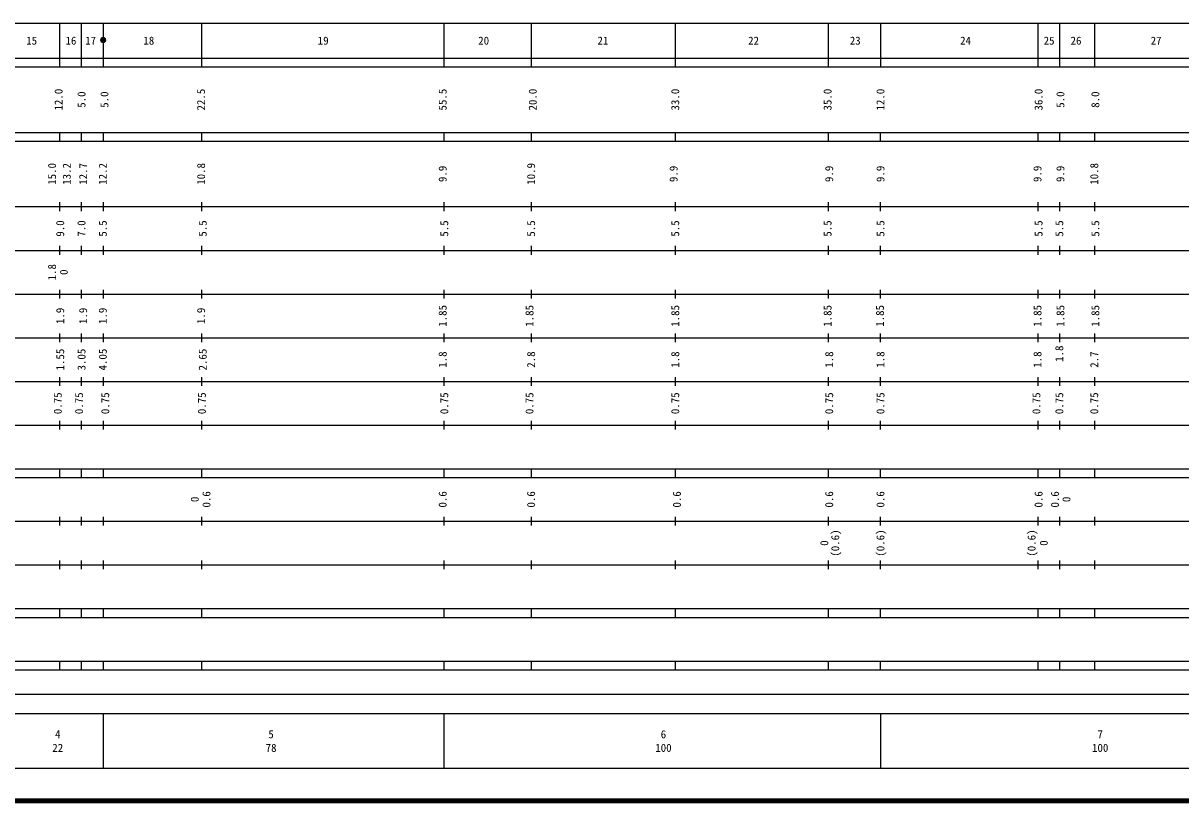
# Model space of a CAD drawing. Units: millimetres on the paper, enlarged 1000 times. Extents: x 40000 to 680000, y 20000 to 380000.
# Drawn here: x 271685 to 536756, y 20000 to 198000 of the extents above; entities that cross this region are included whole.
import ezdxf
from ezdxf.enums import TextEntityAlignment as Align

# ---------------------------------------------------------------- set-up
doc = ezdxf.new("R2010")
doc.units = ezdxf.units.MM
doc.header["$LTSCALE"] = 1000
doc.header["$PDMODE"] = 32
doc.header["$PDSIZE"] = 500
doc.layers.add('M-TTL', color=2, linetype='Continuous', lineweight=140)
doc.layers.add('M-TTL-BAND', color=7, linetype='Continuous', lineweight=25)
doc.styles.add('ＭＳ ゴシック', font='')
doc.styles.get('ＭＳ ゴシック').set_extended_font_data('MS Gothic')

msp = doc.modelspace()

# ---------------------------------------------------------------- linework, layer by layer
at = {"layer": 'M-TTL'}
msp.add_line((40000, 20000), (680000, 20000), dxfattribs=at)
at = {"layer": 'M-TTL-BAND'}
for p, q in [((68000, 198000), (579000, 198000)), ((280000, 198000), (280000, 188000)), ((285000, 198000), (285000, 188000)), ((290000, 198000), (290000, 188000)), ((312500, 198000), (312500, 188000)), ((368000, 198000), (368000, 188000)), ((388000, 198000), (388000, 188000)), ((421000, 198000), (421000, 188000)), ((456000, 198000), (456000, 188000)), ((468000, 198000), (468000, 188000)), ((504000, 198000), (504000, 188000)), ((509000, 198000), (509000, 188000)), ((517000, 198000), (517000, 188000)), ((40000, 190000), (579000, 190000)), ((40000, 188000), (579000, 188000)), ((40000, 173000), (579000, 173000)), ((280000, 173000), (280000, 171000)), ((285000, 173000), (285000, 171000)), ((290000, 173000), (290000, 171000)), ((312500, 173000), (312500, 171000)), ((368000, 173000), (368000, 171000)), ((388000, 173000), (388000, 171000)), ((421000, 173000), (421000, 171000)), ((456000, 173000), (456000, 171000)), ((468000, 171000), (468000, 173000)), ((504000, 173000), (504000, 171000)), ((509000, 173000), (509000, 171000)), ((517000, 173000), (517000, 171000)), ((40000, 171000), (579000, 171000)), ((280000, 157000), (280000, 155000)), ((285000, 157000), (285000, 155000)), ((290000, 157000), (290000, 155000)), ((312500, 157000), (312500, 155000)), ((368000, 157000), (368000, 155000)), ((388000, 157000), (388000, 155000)), ((421000, 157000), (421000, 155000)), ((456000, 157000), (456000, 155000)), ((468000, 155000), (468000, 157000)), ((504000, 157000), (504000, 155000)), ((509000, 157000), (509000, 155000)), ((517000, 157000), (517000, 155000)), ((40000, 156000), (579000, 156000)), ((46000, 146000), (579000, 146000)), ((280000, 147000), (280000, 145000)), ((285000, 147000), (285000, 145000)), ((290000, 147000), (290000, 145000)), ((312500, 147000), (312500, 145000)), ((368000, 147000), (368000, 145000)), ((388000, 147000), (388000, 145000)), ((421000, 147000), (421000, 145000)), ((456000, 147000), (456000, 145000)), ((468000, 145000), (468000, 147000)), ((504000, 147000), (504000, 145000)), ((509000, 147000), (509000, 145000)), ((517000, 147000), (517000, 145000)), ((52000, 136000), (579000, 136000)), ((280000, 137000), (280000, 135000)), ((285000, 137000), (285000, 135000)), ((290000, 137000), (290000, 135000)), ((312500, 137000), (312500, 135000)), ((368000, 137000), (368000, 135000)), ((388000, 137000), (388000, 135000)), ((421000, 137000), (421000, 135000)), ((456000, 137000), (456000, 135000)), ((468000, 135000), (468000, 137000)), ((504000, 137000), (504000, 135000)), ((509000, 137000), (509000, 135000)), ((517000, 137000), (517000, 135000)), ((46000, 126000), (579000, 126000)), ((280000, 127000), (280000, 125000)), ((285000, 127000), (285000, 125000)), ((290000, 127000), (290000, 125000)), ((312500, 127000), (312500, 125000)), ((368000, 127000), (368000, 125000)), ((388000, 127000), (388000, 125000)), ((421000, 127000), (421000, 125000)), ((456000, 127000), (456000, 125000)), ((468000, 125000), (468000, 127000)), ((504000, 127000), (504000, 125000)), ((509000, 127000), (509000, 125000)), ((517000, 127000), (517000, 125000)), ((280000, 117000), (280000, 115000)), ((285000, 117000), (285000, 115000)), ((290000, 117000), (290000, 115000)), ((312500, 117000), (312500, 115000)), ((368000, 117000), (368000, 115000)), ((388000, 117000), (388000, 115000)), ((421000, 117000), (421000, 115000)), ((456000, 117000), (456000, 115000)), ((468000, 115000), (468000, 117000)), ((504000, 117000), (504000, 115000)), ((509000, 117000), (509000, 115000)), ((517000, 117000), (517000, 115000)), ((52000, 116000), (579000, 116000)), ((280000, 107000), (280000, 105000)), ((285000, 107000), (285000, 105000)), ((290000, 107000), (290000, 105000)), ((312500, 107000), (312500, 105000)), ((368000, 107000), (368000, 105000)), ((388000, 107000), (388000, 105000)), ((421000, 107000), (421000, 105000)), ((456000, 107000), (456000, 105000)), ((468000, 105000), (468000, 107000)), ((504000, 107000), (504000, 105000)), ((509000, 107000), (509000, 105000)), ((517000, 107000), (517000, 105000)), ((46000, 106000), (579000, 106000)), ((40000, 96000), (579000, 96000)), ((280000, 96000), (280000, 94000)), ((285000, 96000), (285000, 94000)), ((290000, 96000), (290000, 94000)), ((312500, 96000), (312500, 94000)), ((368000, 96000), (368000, 94000)), ((388000, 96000), (388000, 94000)), ((421000, 96000), (421000, 94000)), ((456000, 96000), (456000, 94000)), ((468000, 94000), (468000, 96000)), ((504000, 96000), (504000, 94000)), ((509000, 96000), (509000, 94000)), ((517000, 96000), (517000, 94000)), ((40000, 94000), (579000, 94000)), ((280000, 85000), (280000, 83000)), ((285000, 85000), (285000, 83000)), ((290000, 85000), (290000, 83000)), ((312500, 85000), (312500, 83000)), ((368000, 85000), (368000, 83000)), ((388000, 85000), (388000, 83000)), ((421000, 85000), (421000, 83000)), ((456000, 85000), (456000, 83000)), ((468000, 83000), (468000, 85000)), ((504000, 85000), (504000, 83000)), ((509000, 85000), (509000, 83000)), ((517000, 85000), (517000, 83000)), ((49000, 84000), (579000, 84000)), ((280000, 75000), (280000, 73000)), ((285000, 75000), (285000, 73000)), ((290000, 75000), (290000, 73000)), ((312500, 75000), (312500, 73000)), ((368000, 75000), (368000, 73000)), ((388000, 75000), (388000, 73000)), ((421000, 75000), (421000, 73000)), ((456000, 75000), (456000, 73000)), ((468000, 73000), (468000, 75000)), ((504000, 75000), (504000, 73000)), ((509000, 75000), (509000, 73000)), ((517000, 75000), (517000, 73000)), ((40000, 74000), (579000, 74000)), ((40000, 64000), (579000, 64000)), ((280000, 64000), (280000, 62000)), ((285000, 64000), (285000, 62000)), ((290000, 64000), (290000, 62000)), ((312500, 64000), (312500, 62000)), ((368000, 64000), (368000, 62000)), ((388000, 64000), (388000, 62000)), ((421000, 64000), (421000, 62000)), ((456000, 64000), (456000, 62000)), ((468000, 62000), (468000, 64000)), ((504000, 64000), (504000, 62000)), ((509000, 64000), (509000, 62000)), ((517000, 64000), (517000, 62000)), ((40000, 62000), (579000, 62000)), ((40000, 52000), (579000, 52000)), ((280000, 52000), (280000, 50000)), ((285000, 52000), (285000, 50000)), ((290000, 52000), (290000, 50000)), ((312500, 52000), (312500, 50000)), ((368000, 52000), (368000, 50000)), ((388000, 52000), (388000, 50000)), ((421000, 52000), (421000, 50000)), ((456000, 52000), (456000, 50000)), ((468000, 50000), (468000, 52000)), ((504000, 52000), (504000, 50000)), ((509000, 52000), (509000, 50000)), ((517000, 52000), (517000, 50000)), ((40000, 50000), (579000, 50000)), ((239791, 44406), (565133, 44406)), ((40000, 40000), (579000, 40000)), ((290000, 40000), (290000, 27500)), ((368000, 40000), (368000, 27500)), ((468000, 40000), (468000, 27500)), ((68000, 27500), (579000, 27500))]:
    msp.add_line(p, q, dxfattribs=at)
at = {"layer": 'M-TTL-BAND', "lineweight": 13}
for radius in [600, 480, 360, 240, 120, 20]:
    msp.add_circle((290000, 194143), radius, dxfattribs=at)
at = {"layer": 'M-TTL-BAND'}
msp.add_point((290000, 194143), dxfattribs=at)

# ---------------------------------------------------------------- texts
at = {"layer": 'M-TTL-BAND', "style": 'ＭＳ ゴシック'}
for s, p in [('15', (273626, 194000)), ('16', (282627, 194000)), ('17', (287127, 194000)), ('18', (300461, 194000)), ('19', (340379, 194000)), ('20', (377130, 194000)), ('21', (404423, 194000)), ('22', (438924, 194000)), ('23', (462200, 194000)), ('24', (487459, 194000)), ('25', (506593, 194000)), ('26', (512760, 194000)), ('27', (531094, 194000)), ('4', (279602, 35238)), ('5', (328452, 35238)), ('6', (418288, 35238)), ('7', (518288, 35238)), ('22', (279602, 32131)), ('78', (328452, 32131)), ('100', (418288, 32131)), ('100', (518288, 32131))]:
    msp.add_text(s, height=1833, dxfattribs=at).set_placement(p, align=Align.MIDDLE_CENTER)
for s, p in [('12.0', (279789, 180500)), ('5.0', (285039, 180500)), ('5.0', (290289, 180500)), ('22.5', (312415, 180500)), ('55.5', (367729, 180500)), ('20.0', (388355, 180500)), ('33.0', (420981, 180500)), ('35.0', (455858, 180500)), ('12.0', (467969, 180500)), ('36.0', (504172, 180500)), ('5.0', (509172, 180500)), ('8.0', (517172, 180500)), ('15.0', (278289, 163500)), ('13.2', (281664, 163500)), ('12.7', (285414, 163500)), ('12.2', (289914, 163500)), ('10.8', (312415, 163500)), ('9.9', (367729, 163500)), ('10.9', (387980, 163500)), ('9.9', (420606, 163500)), ('9.9', (456233, 163500)), ('9.9', (467969, 163500)), ('9.9', (503922, 163500)), ('9.9', (509172, 163500)), ('10.8', (516922, 163500)), ('9.0', (280164, 151000)), ('7.0', (285039, 151000)), ('5.5', (289914, 151000)), ('5.5', (312790, 151000)), ('5.5', (368104, 151000)), ('5.5', (387980, 151000)), ('5.5', (420981, 151000)), ('5.5', (455858, 151000)), ('5.5', (467969, 151000)), ('5.5', (504172, 151000)), ('5.5', (508922, 151000)), ('5.5', (517172, 151000)), ('1.8', (278289, 141000)), ('0', (280977, 141000)), ('1.9', (280164, 131000)), ('1.9', (285414, 131000)), ('1.9', (289914, 131000)), ('1.9', (312415, 131000)), ('1.85', (367729, 131000)), ('1.85', (387605, 131000)), ('1.85', (420981, 131000)), ('1.85', (455858, 131000)), ('1.85', (467858, 131000)), ('1.85', (503922, 131000)), ('1.85', (509172, 131000)), ('1.85', (517172, 131000)), ('1.55', (280164, 121000)), ('3.05', (285039, 121000)), ('4.05', (289914, 121000)), ('2.65', (312790, 121000)), ('1.8', (367729, 121000)), ('2.8', (387980, 121000)), ('1.8', (420981, 121000)), ('1.8', (456233, 121000)), ('1.8', (467969, 121000)), ('1.8', (503922, 121000)), ('1.8', (508922, 122341)), ('2.7', (516922, 121000)), ('0.75', (279601, 111000)), ('0.75', (284476, 111000)), ('0.75', (290477, 111000)), ('0.75', (312602, 111000)), ('0.75', (368104, 111000)), ('0.75', (387605, 111000)), ('0.75', (420981, 111000)), ('0.75', (456233, 111000)), ('0.75', (467969, 111000)), ('0.75', (503672, 111000)), ('0.75', (508922, 111000)), ('0.75', (516922, 111000)), ('0.6', (313647, 89000)), ('0.6', (367729, 89000)), ('0.6', (387980, 89000)), ('0.6', (421356, 89000)), ('0.6', (456233, 89000)), ('0.6', (467969, 89000)), ('0.6', (504172, 89000)), ('0.6', (507922, 89000)), ('0', (310968, 89000)), ('0', (510552, 89000)), ('(0.6)', (457619, 79000)), ('(0.6)', (467969, 79000)), ('(0.6)', (502572, 79000)), ('0', (455108, 79000)), ('0', (505359, 79000))]:
    msp.add_text(s, height=1833, rotation=90, dxfattribs=at).set_placement(p, align=Align.MIDDLE_CENTER)

doc.saveas('drawing.dxf')
